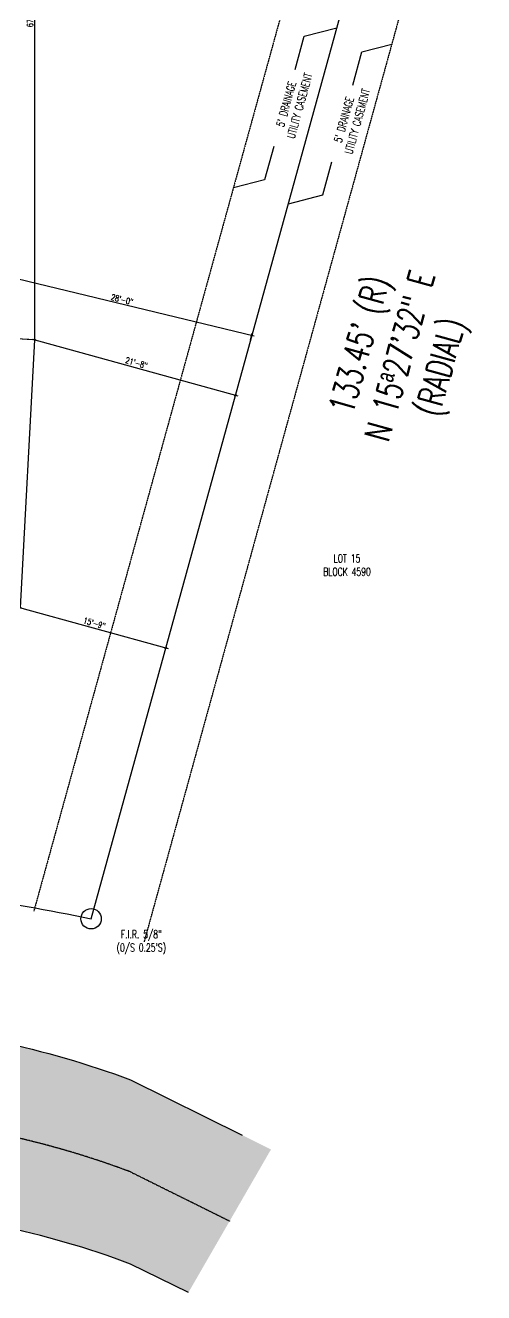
# Model space of a CAD drawing. Header units: inches. Extents: x 26998 to 46838, y -509 to 4343.
# Drawn here: x 46147 to 46720, y -509 to 1075 of the extents above; entities that cross this region are included whole.
import ezdxf

# ---------------------------------------------------------------- set-up
doc = ezdxf.new("R2010")
doc.units = ezdxf.units.IN
doc.header["$LTSCALE"] = 0.5
doc.header["$MEASUREMENT"] = 0
doc.linetypes.add('CENTER2', pattern=[1.125, 0.75, -0.125, 0.125, -0.125])
doc.linetypes.add('DASHED', pattern=[0.75, 0.5, -0.25])
doc.layers.get('Defpoints').update_dxf_attribs({"color": 140})
doc.layers.add('A-TEXT', color=3, linetype='Continuous')
doc.layers.add('DIMS', color=8, linetype='Continuous')
doc.styles.add('DimText', font='simplex.shx', dxfattribs={"width": 0.7})
doc.dimstyles.new('Copy of S25-T09375', dxfattribs={"dimscale": 48, "dimtxt": 0.15625, "dimasz": 0.0625, "dimexe": 0.0625, "dimexo": 0.0625, "dimgap": 0.03125, "dimtad": 1, "dimdec": 0, "dimzin": 3, "dimdsep": 46, "dimlunit": 4, "dimtxsty": 'DimText', "dimblk": 'ARCHTICK', "dimcen": 0.09375, "dimdle": 0.0625, "dimclrd": 1, "dimclre": 1, "dimclrt": 2, "dimadec": 1, "dimazin": 1, "dimtfac": 1, "dimtdec": 0, "dimtix": 1, "dimtmove": 2, "dimatfit": 3, "dimfxl": 1, "dimfrac": 1, "dimtzin": 3, "dimlwd": -1, "dimlwe": -1, "dimarcsym": 0})

# ---------------------------------------------------------------- blocks, each defined once
blk = doc.blocks.new('_ArchTick')
at = {"color": 0, "linetype": 'ByBlock', "const_width": 0.15}
blk.add_lwpolyline([(-0.5, -0.5), (0.5, 0.5)], dxfattribs=at)
blk = doc.blocks.new('*D59')
at = {"layer": 'Defpoints', "color": 0, "transparency": 16777216}
for p in [(46158.4, 682.3), (46108.2, 349.1), (46140.5, 347.3)]:
    blk.add_point(p, dxfattribs=at)
at = {"layer": 'DIMS', "color": 1, "transparency": 16777216}
for p, q in [((46126.3, 687), (46108.1, 346.1)), ((46155.4, 682.4), (46123.2, 684.1)), ((46137.5, 347.5), (46105.2, 349.2))]:
    blk.add_line(p, q, dxfattribs=at)
at = {"layer": 'DIMS', "color": 1, "transparency": 16777216, "xscale": 3, "yscale": 3, "zscale": 3}
for p, rotation in [((46126.2, 684), 86.93415854862693), ((46108.2, 349.1), 266.9341585486269)]:
    blk.add_blockref('_ArchTick', p, dxfattribs=dict(at, rotation=rotation))
at = {"layer": 'DIMS', "color": 2, "transparency": 16777216, "insert": (46111.2, 516.8), "char_height": 7.5, "attachment_point": 5, "rotation": 86.9342, "style": 'DimText'}
blk.add_mtext('27\'-11"', dxfattribs=at)
blk = doc.blocks.new('*D60')
at = {"layer": 'Defpoints', "color": 0, "transparency": 16777216}
for p in [(46140.5, 347.3), (46322.3, 297.2), (46322.3, 297.2)]:
    blk.add_point(p, dxfattribs=at)
at = {"layer": 'DIMS', "color": 1, "transparency": 16777216}
blk.add_line((46137.6, 348.1), (46325.2, 296.4), dxfattribs=at)
at = {"layer": 'DIMS', "color": 1, "transparency": 16777216, "xscale": 3, "yscale": 3, "zscale": 3}
for p, rotation in [((46140.5, 347.3), 164.5669445864822), ((46322.3, 297.2), 344.5669445864821)]:
    blk.add_blockref('_ArchTick', p, dxfattribs=dict(at, rotation=rotation))
at = {"layer": 'DIMS', "color": 2, "transparency": 16777216, "insert": (46233, 328), "char_height": 7.5, "attachment_point": 5, "rotation": 344.5669, "style": 'DimText'}
blk.add_mtext('15\'-9"', dxfattribs=at)
blk = doc.blocks.new('*D61')
at = {"layer": 'Defpoints', "color": 0, "transparency": 16777216}
for p in [(46158.4, 682.3), (46409.5, 613), (46409.5, 613)]:
    blk.add_point(p, dxfattribs=at)
at = {"layer": 'DIMS', "color": 1, "transparency": 16777216}
blk.add_line((46155.6, 683.1), (46412.4, 612.2), dxfattribs=at)
at = {"layer": 'DIMS', "color": 1, "transparency": 16777216, "xscale": 3, "yscale": 3, "zscale": 3}
for p, rotation in [((46158.4, 682.3), 164.566944586482), ((46409.5, 613), 344.5669445864821)]:
    blk.add_blockref('_ArchTick', p, dxfattribs=dict(at, rotation=rotation))
at = {"layer": 'DIMS', "color": 2, "transparency": 16777216, "insert": (46285.5, 653.4), "char_height": 7.5, "attachment_point": 5, "rotation": 344.5669, "style": 'DimText'}
blk.add_mtext('21\'-8"', dxfattribs=at)
blk = doc.blocks.new('*D39')
at = {"layer": 'Defpoints', "color": 0, "transparency": 16777216}
for p in [(46158.4, 1496.7), (46158.4, 1496.7), (46158.4, 682.3)]:
    blk.add_point(p, dxfattribs=at)
at = {"layer": 'DIMS', "color": 1, "transparency": 16777216}
blk.add_line((46158.4, 679.3), (46158.4, 1499.7), dxfattribs=at)
at = {"layer": 'DIMS', "color": 1, "transparency": 16777216, "xscale": 3, "yscale": 3, "zscale": 3}
for p, rotation in [((46158.4, 1496.7), 90), ((46158.4, 682.3), 270)]:
    blk.add_blockref('_ArchTick', p, dxfattribs=dict(at, rotation=rotation))
at = {"layer": 'DIMS', "color": 2, "transparency": 16777216, "insert": (46152.5, 1089.5), "char_height": 7.5, "attachment_point": 5, "rotation": 90, "style": 'DimText'}
blk.add_mtext('67\'-10"', dxfattribs=at)
blk = doc.blocks.new('*D140')
at = {"layer": 'Defpoints', "color": 0, "transparency": 16777216}
for p in [(46102.8, 766.2), (46100.7, 757.5), (46427.6, 678.7)]:
    blk.add_point(p, dxfattribs=at)
at = {"layer": 'DIMS', "color": 1, "transparency": 16777216}
for p, q in [((46432.6, 686.7), (46099.9, 766.9)), ((46101.4, 760.4), (46103.5, 769.1)), ((46428.3, 681.6), (46430.4, 690.4))]:
    blk.add_line(p, q, dxfattribs=at)
at = {"layer": 'DIMS', "color": 1, "transparency": 16777216, "xscale": 3, "yscale": 3, "zscale": 3}
for p, rotation in [((46102.8, 766.2), 166.4494725128615), ((46429.7, 687.4), 346.4494725128616)]:
    blk.add_blockref('_ArchTick', p, dxfattribs=dict(at, rotation=rotation))
at = {"layer": 'DIMS', "color": 2, "transparency": 16777216, "insert": (46267.7, 732.6), "char_height": 7.5, "attachment_point": 5, "rotation": 346.4495, "style": 'DimText'}
blk.add_mtext('28\'-0"', dxfattribs=at)

msp = doc.modelspace()

# ---------------------------------------------------------------- hatches: boundary and pattern name
at = {"true_color": 0x636466}
h = msp.add_hatch(dxfattribs=at)
h.set_pattern_fill('DOTS', color=251, scale=300)
h.set_pattern_definition([(0, (4984.818, 0), (9.375, 18.75), [0, -18.75])])
edge = h.paths.add_edge_path()
edge.add_line((44138.6897163, -172.8468785), (45943.0304521, -172.8468785))
edge.add_arc((45885.4638049, -1290.6249784), 1119.2594872, 69.4566610434, 87.051816949, ccw=False)
edge.add_line((46278.2296286, -242.5425354), (46453.8198251, -329.5397443))
edge.add_line((46453.8198251, -329.5397443), (46350.4737209, -508.5404477))
edge.add_line((46350.4737209, -508.5404477), (46278.2296286, -472.7466818))
edge.add_arc((45885.4638049, -1520.8291248), 1119.2594872, 69.4566610434, 87.051816949)
edge.add_line((45943.0304521, -403.0510249), (44138.6897163, -403.0510249))
edge.add_line((44138.6897163, -403.0510249), (44138.6897163, -172.8468785))

# ---------------------------------------------------------------- linework, layer by layer
at = {"color": 30, "linetype": 'DASHED', "true_color": 0xf26722}
for p, q in [((46581.8054339, 1506.152), (46157.2171249, -31.8398297)), ((46719.7763234, 1468.0628336), (46295.1880143, -69.928996))]:
    msp.add_line(p, q, dxfattribs=at)
msp.add_lwpolyline([(44370.5518637, -3.3261082), (45907.4660547, 4.8689428, -0.0312761476), (46228.8435547, -41.3179379), (46653.4318637, 1496.6738918), (44370.5518637, 1496.6738918), (44370.5518637, 1203.188059), (44383.8824524, 1066.2476696), (44371.1518637, 666.5411898)], format="xyb", close=True)
at = {"color": 1}
for points in [[(46483.8957868, 1020.0702356), (46495.3866091, 1061.6808114), (46536.277312, 1072.3034146)], [(46556.0906519, 1000.5629449), (46567.5814742, 1042.1735206), (46604.8771985, 1051.8622189)], [(46457.3632552, 923.9355341), (46445.8724329, 882.3249583), (46406.7842966, 872.1706265)], [(46529.5581203, 904.4282433), (46518.067298, 862.8176675), (46475.3841831, 851.7294308)]]:
    msp.add_lwpolyline(points, dxfattribs=at)
msp.add_lwpolyline([(46140.5066297, 347.3388529), (46158.4449944, 682.2588062), (45718.6753242, 705.8129381), (45724.8045329, 820.248915), (45492.3377318, 832.699873), (45464.6306683, 272.9852326), (45695.899187, 260.5984548), (45701.3573556, 370.8597564)], close=True)
for points in [[(44138.6897163, -172.8468785), (45943.0304521, -172.8468785, -0.076924545), (46278.2296286, -242.5425354), (46417.6990607, -311.6434964)], [(46350.4737209, -508.5404477), (46278.2296286, -472.7466818, 0.076924545), (45943.0304521, -403.0510249), (44138.6897163, -403.0510249)]]:
    msp.add_lwpolyline(points, format="xyb", dxfattribs=at)
at = {"color": 1, "linetype": 'CENTER2', "ltscale": 2}
msp.add_lwpolyline([(44138.6897163, -287.9489517), (45943.0304521, -287.9489517, -0.076924545), (46278.2296286, -357.6446086), (46402.146773, -419.040096)], format="xyb", dxfattribs=at)
at = {"color": 1}
msp.add_circle((46228.8435547, -41.3179379), 12.7554332, dxfattribs=at)

# ---------------------------------------------------------------- texts
at = {"layer": 'A-TEXT', "attachment_point": 5, "style": 'DimText'}
for s, insert, char_height, rotation in [("5' DRAINAGE\\P UTILITY CASEMENT", (46480.8563459, 974.6320519), 10, 74.5624301681), ("5' DRAINAGE\\P UTILITY CASEMENT", (46553.0512109, 955.1247612), 10, 74.5624301681), ('133.45\' (R)\\PN 15ª27\'32" E\\P(RADIAL)', (46619.6126172, 660.9924326), 31.544880578, 74.5669445865)]:
    msp.add_mtext(s, dxfattribs=dict(at, insert=insert, char_height=char_height, rotation=rotation))
at = {"layer": 'A-TEXT', "insert": (46548.8847724, 400.7290378), "char_height": 10, "attachment_point": 5, "style": 'DimText'}
msp.add_mtext('LOT 15\\PBLOCK 4590', dxfattribs=at)
at = {"layer": 'A-TEXT', "insert": (46286.7338774, -70.6234929), "char_height": 10, "width": 148.501661519, "attachment_point": 5, "style": 'DimText'}
msp.add_mtext('\\A1;\\pxi-3,l4,t4;F.I.R.^I5/8"\\P(0/S 0.25\'S)', dxfattribs=at)

# ---------------------------------------------------------------- dimensions: what is measured, and where the dimension line sits
at = {"layer": 'DIMS', "color": 1}
for p1, p2, distance, picture, middle in [((46158.4449944, 682.2588062), (46158.4449944, 1496.6738918), 0, '*D39', (46152.4807087, 1089.466349)), ((46427.6071138, 678.6659229), (46100.6973972, 757.4549753), -9.0248826, '*D140', (46267.6642593, 732.6323741)), ((46158.4449944, 682.2588062), (46140.5066297, 347.3388529), -32.3308664, '*D59', (46111.2354705, 516.8469882)), ((46158.4449944, 682.2588062), (46409.4678319, 612.9597631), 0, '*D61', (46285.5435829, 653.3585103)), ((46140.5066297, 347.3388529), (46322.2849125, 297.1559246), 0, '*D60', (46232.9829408, 327.9966145))]:
    dim = msp.add_aligned_dim(p1=p1, p2=p2, distance=distance, dimstyle='Copy of S25-T09375', dxfattribs=at)
    dim.commit()
    dim.dimension.update_dxf_attribs({"geometry": picture, "text_midpoint": middle})

doc.saveas('drawing.dxf')
